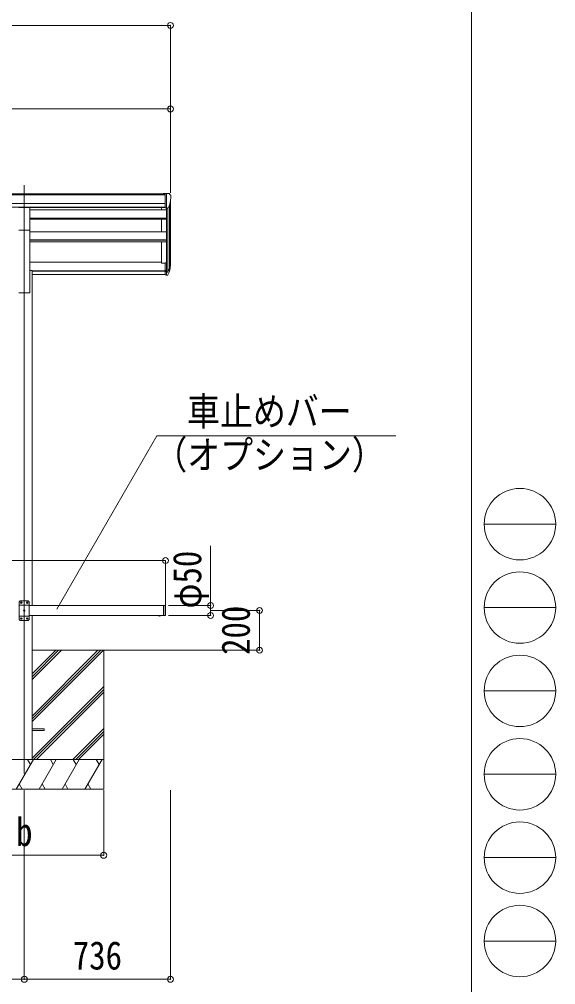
# Model space of a CAD drawing. Units: millimetres at full size, sheet at 1:30. Extents: x -8385 to 8479, y -5853 to 5787.
# Drawn here: x 5779 to 8479, y -3403 to 1461 of the extents above; entities that cross this region are included whole.
import ezdxf
from ezdxf.enums import TextEntityAlignment as Align

# ---------------------------------------------------------------- set-up
doc = ezdxf.new("R2010")
doc.units = ezdxf.units.MM
doc.header["$LTSCALE"] = 30
doc.header["$PDMODE"] = 32
doc.header["$PDSIZE"] = 30
for name, color, linetype, lineweight in [('0-0_0', 7, 'Continuous', 9), ('0-1_本体', 4, 'Continuous', 9), ('0-2_部品', 7, 'Continuous', 9), ('0-4_TABLE1', 3, 'Continuous', 9), ('0-5_DIM1', 3, 'Continuous', 9), ('0-8_PARTS2', 2, 'Continuous', 9), ('0-A_寸法', 6, 'Continuous', 9), ('F-0_240', 7, 'Continuous', 9)]:
    doc.layers.add(name, color=color, linetype=linetype, lineweight=lineweight)
doc.styles.add('ＭＳ ゴシック', font='')
doc.styles.get('ＭＳ ゴシック').set_extended_font_data('MS Gothic')

msp = doc.modelspace()

# ---------------------------------------------------------------- linework, layer by layer
at = {"layer": '0-0_0'}
for p, q in [((5842.91, -2077.4), (6202.77, -1717.53)), ((5842.91, -2049.11), (6174.49, -1717.53)), ((5842.91, -2063.25), (6188.63, -1717.53)), ((5842.91, -1865.27), (5990.64, -1717.53)), ((5842.91, -1851.12), (5976.5, -1717.53)), ((5842.91, -1836.98), (5962.36, -1717.53)), ((5842.91, -1717.53), (6741.41, -1717.53)), ((6203.51, -1717.53), (6203.51, -2417.53)), ((5842.91, -2261.24), (6203.51, -1900.64)), ((5850.76, -2267.53), (6203.51, -1914.78)), ((5864.9, -2267.53), (6203.51, -1928.93)), ((6048.75, -2267.53), (6203.51, -2112.77)), ((6062.89, -2267.53), (6203.51, -2126.92)), ((6077.04, -2267.53), (6203.51, -2141.06)), ((6203.51, -2267.53), (5403.51, -2267.53)), ((5762.63, -2417.53), (5849.23, -2267.53)), ((5834.23, -2293.51), (5819.23, -2267.53)), ((5878.1, -2417.53), (5964.7, -2267.53)), ((5949.7, -2293.51), (5934.7, -2267.53)), ((5993.57, -2417.53), (6080.17, -2267.53)), ((6050.17, -2267.53), (6065.17, -2293.51)), ((6109.04, -2417.53), (6195.64, -2267.53)), ((6165.64, -2267.53), (6180.64, -2293.51)), ((5403.51, -2417.53), (6203.51, -2417.53)), ((5777.62, -2391.55), (5792.62, -2417.53)), ((5893.09, -2391.55), (5908.09, -2417.53)), ((6008.56, -2391.55), (6023.56, -2417.53)), ((6124.03, -2391.55), (6139.03, -2417.53))]:
    msp.add_line(p, q, dxfattribs=at)
at = {"layer": '0-1_本体'}
for p, q in [((3661.91, 581.11), (6512.91, 581.11)), ((3661.91, 575.77), (6512.91, 575.77)), ((6539.41, 231.6), (6539.41, 544.36)), ((3661.91, 532.24), (6512.91, 532.24)), ((3661.91, 514.57), (6512.91, 514.57)), ((5830.91, 512.19), (6512.91, 512.19)), ((5830.91, 500.94), (6519.41, 500.94)), ((6494.41, 500.94), (6494.41, 512.19)), ((6519.41, 509.73), (6519.41, 233.77)), ((6525.41, 510.21), (6525.41, 189.33)), ((6535.12, 525.56), (6535.12, 207.33)), ((5830.91, 459.01), (6519.41, 459.01)), ((5830.91, 457.51), (6519.41, 457.51)), ((5830.91, 453.31), (6519.41, 453.31)), ((6494.41, 389.58), (6494.41, 453.31)), ((5830.91, 82.36), (5830.91, 399.15)), ((5830.92, 389.58), (6519.41, 389.58)), ((5830.91, 350.14), (6519.41, 350.14)), ((5830.91, 348.66), (6519.41, 348.66)), ((5830.91, 339.41), (6519.41, 339.41)), ((6494.41, 232.94), (6494.41, 339.41)), ((5830.91, 237.74), (6494.41, 237.74)), ((5830.91, 194.93), (5842.91, 194.93)), ((5842.91, 194.93), (5842.91, -1492.53)), ((6512.91, 232.94), (6494.41, 232.94)), ((5842.91, 193.65), (6512.91, 193.65)), ((5842.91, 192.25), (6512.91, 192.25)), ((5842.91, 174.88), (6512.91, 174.88)), ((5775.91, 82.36), (5830.91, 82.36)), ((5842.91, -1542.53), (5842.91, -2267.53))]:
    msp.add_line(p, q, dxfattribs=at)
at = {"layer": '0-2_部品'}
for p, q in [((6512.91, 582.72), (6502.91, 582.63)), ((6502.91, 581.11), (6502.91, 582.63)), ((6512.91, 510.73), (6512.91, 582.72)), ((6531.41, 582.72), (6512.91, 582.72)), ((6519.41, 509.73), (6519.41, 582.72)), ((6531.41, 582.72), (6533.74, 582.58)), ((6534.5, 582.15), (6538.56, 576.34)), ((6541.41, 573.35), (6541.41, 572.72)), ((5775.91, 512.88), (5830.91, 512.88)), ((5830.91, 398.72), (5830.91, 512.88)), ((6512.91, 510.73), (6519.41, 510.73)), ((6519.41, 509.73), (6524.62, 510.05)), ((6527.03, 511.55), (6536.31, 527.61)), ((5775.91, 398.72), (5830.91, 398.72)), ((6512.91, 233.77), (6512.91, 172.7)), ((6512.91, 233.77), (6519.41, 233.77)), ((6512.91, 195.45), (6519.41, 195.45)), ((6519.41, 233.77), (6519.41, 171.88)), ((6525.84, 189.8), (6535.6, 208.22)), ((6537.02, 207.73), (6526.85, 188.55)), ((6512.91, 190.05), (6519.41, 190.05)), ((6512.91, 172.7), (6519.41, 172.7)), ((6519.41, 189.05), (6524.54, 189.05)), ((6519.41, 187.05), (6524.25, 187.05)), ((6519.41, 171.88), (6524.25, 171.88)), ((6534.43, 190.87), (6526.85, 173.38))]:
    msp.add_line(p, q, dxfattribs=at)
at = {"layer": '0-2_部品', "color": 4}
for p, q in [((5842.91, -2113.03), (5903.51, -2113.03)), ((5842.91, -2122.03), (5903.51, -2122.03)), ((5903.51, -2113.03), (5903.51, -2122.03))]:
    msp.add_line(p, q, dxfattribs=at)
at = {"layer": '0-2_部品'}
for centre, radius, start, end in [((6533.68, 581.58), 1, 35, 86.5), ((6339.41, 572.72), 202, 347.09739, 0), ((6538.41, 573.35), 3, 0, 87), ((6524.43, 513.05), 3, 273.5, 330), ((6406.19, 226.95), 133.22, 344.28698, 356.72013), ((6451.46, 234.17), 88.05, 342.78929, 2.77608), ((6450.75, 229.89), 89.07, 345.58812, 5.50424), ((6524.25, 190.05), 3, 270, 330), ((6524.25, 174.88), 3, 270, 330), ((6524.54, 190.55), 1.5, 270, 330)]:
    msp.add_arc(centre, radius, start, end, dxfattribs=at)
at = {"layer": '0-4_TABLE1'}
for p, q in [((5828.51, -1492.53), (6504.51, -1492.53)), ((5828.51, -1542.53), (6504.51, -1542.53))]:
    msp.add_line(p, q, dxfattribs=at)
at = {"layer": '0-5_DIM1'}
for p, q in [((5783.61, -1468.06), (5778.61, -1473.06)), ((5778.61, -1473.06), (5778.61, -1563.06)), ((5828.61, -1490.76), (5778.61, -1490.76)), ((5823.61, -1468.06), (5783.61, -1468.06)), ((5787.35, -1477.64), (5786.51, -1477.64)), ((5789.87, -1478.48), (5790.71, -1478.48)), ((5817.35, -1477.64), (5816.51, -1477.64)), ((5819.87, -1478.48), (5820.71, -1478.48)), ((5823.61, -1468.06), (5828.61, -1473.06)), ((5828.61, -1563.06), (5828.61, -1473.06)), ((6504.51, -1492.53), (6504.51, -1542.53)), ((6504.51, -1492.53), (6512.51, -1492.53)), ((6512.51, -1492.53), (6512.51, -1542.53)), ((6514.51, -1494.53), (6512.51, -1492.53)), ((6514.51, -1494.53), (6514.51, -1540.53)), ((5828.61, -1545.36), (5778.61, -1545.36)), ((5802.35, -1517.64), (5801.51, -1517.64)), ((5804.87, -1518.48), (5805.71, -1518.48)), ((6478.61, -1542.53), (6490.41, -1542.53)), ((6478.61, -1542.53), (6478.61, -1543.04)), ((6478.61, -1543.04), (6490.41, -1543.04)), ((6482.01, -1542.53), (6487.01, -1542.53)), ((6490.41, -1542.53), (6490.41, -1543.04)), ((6504.51, -1542.53), (6512.51, -1542.53)), ((6514.51, -1540.53), (6512.51, -1542.53)), ((5783.61, -1568.06), (5778.61, -1563.06)), ((5783.61, -1568.06), (5823.61, -1568.06)), ((5787.35, -1557.64), (5786.51, -1557.64)), ((5789.87, -1558.48), (5790.71, -1558.48)), ((5817.35, -1557.64), (5816.51, -1557.64)), ((5819.87, -1558.48), (5820.71, -1558.48)), ((5823.61, -1568.06), (5828.61, -1563.06))]:
    msp.add_line(p, q, dxfattribs=at)
for points in [[(5786.51, -1477.64), (5786.51, -1478.48), (5787.35, -1478.48)], [(5789.03, -1476.8), (5789.03, -1475.96), (5788.19, -1475.96), (5788.19, -1476.8)], [(5788.19, -1479.32), (5788.19, -1480.16), (5789.03, -1480.16), (5789.03, -1479.32)], [(5790.71, -1478.48), (5790.71, -1477.64), (5789.87, -1477.64)], [(5816.51, -1477.64), (5816.51, -1478.48), (5817.35, -1478.48)], [(5819.03, -1476.8), (5819.03, -1475.96), (5818.19, -1475.96), (5818.19, -1476.8)], [(5818.19, -1479.32), (5818.19, -1480.16), (5819.03, -1480.16), (5819.03, -1479.32)], [(5820.71, -1478.48), (5820.71, -1477.64), (5819.87, -1477.64)], [(5789.03, -1556.8), (5789.03, -1555.96), (5788.19, -1555.96), (5788.19, -1556.8)], [(5801.51, -1517.64), (5801.51, -1518.48), (5802.35, -1518.48)], [(5804.03, -1516.8), (5804.03, -1515.96), (5803.19, -1515.96), (5803.19, -1516.8)], [(5803.19, -1519.32), (5803.19, -1520.16), (5804.03, -1520.16), (5804.03, -1519.32)], [(5805.71, -1518.48), (5805.71, -1517.64), (5804.87, -1517.64)], [(5819.03, -1556.8), (5819.03, -1555.96), (5818.19, -1555.96), (5818.19, -1556.8)], [(6482.06, -1545.25), (6483.36, -1542.58), (6484.51, -1541.97)], [(6486.96, -1545.25), (6485.66, -1542.58), (6484.51, -1541.97)], [(5786.51, -1557.64), (5786.51, -1558.48), (5787.35, -1558.48)], [(5788.19, -1559.32), (5788.19, -1560.16), (5789.03, -1560.16), (5789.03, -1559.32)], [(5790.71, -1558.48), (5790.71, -1557.64), (5789.87, -1557.64)], [(5816.51, -1557.64), (5816.51, -1558.48), (5817.35, -1558.48)], [(5818.19, -1559.32), (5818.19, -1560.16), (5819.03, -1560.16), (5819.03, -1559.32)], [(5820.71, -1558.48), (5820.71, -1557.64), (5819.87, -1557.64)]]:
    msp.add_lwpolyline(points, dxfattribs=at)
for centre in [(5788.61, -1478.06), (5818.61, -1478.06), (5788.61, -1558.06), (5803.61, -1518.06), (5818.61, -1558.06)]:
    msp.add_circle(centre, 3.5, dxfattribs=at)
for centre, radius, start, end in [((5787.35, -1476.8), 0.84, 270, 0), ((5787.35, -1479.32), 0.84, 0, 90), ((5789.87, -1476.8), 0.84, 180, 270), ((5789.87, -1479.32), 0.84, 90, 180), ((5817.35, -1476.8), 0.84, 270, 0), ((5817.35, -1479.32), 0.84, 0, 90), ((5819.87, -1476.8), 0.84, 180, 270), ((5819.87, -1479.32), 0.84, 90, 180), ((5802.35, -1516.8), 0.84, 270, 0), ((5802.35, -1519.32), 0.84, 0, 90), ((5804.87, -1516.8), 0.84, 180, 270), ((5804.87, -1519.32), 0.84, 90, 180), ((6484.51, -1537.61), 8.02, 222.61678, 317.38322), ((5787.35, -1556.8), 0.84, 270, 0), ((5787.35, -1559.32), 0.84, 0, 90), ((5789.87, -1556.8), 0.84, 180, 270), ((5789.87, -1559.32), 0.84, 90, 180), ((5817.35, -1556.8), 0.84, 270, 0), ((5817.35, -1559.32), 0.84, 0, 90), ((5819.87, -1556.8), 0.84, 180, 270), ((5819.87, -1559.32), 0.84, 90, 180)]:
    msp.add_arc(centre, radius, start, end, dxfattribs=at)
at = {"layer": '0-8_PARTS2'}
msp.add_line((5803.41, 624.63), (5803.41, -2338.82), dxfattribs=at)
at = {"layer": '0-A_寸法'}
for p, q in [((-1376.59, 1429.96), (6539.41, 1429.96)), ((6539.41, 1429.96), (6539.41, 1008.92)), ((3655.41, 1008.92), (6539.41, 1008.92)), ((6539.41, 1008.92), (6539.41, 586.3)), ((5967.12, -1511.48), (6471.53, -637.82)), ((6471.53, -637.82), (7673.32, -637.82)), ((6741.41, -1492.53), (6741.41, -1192.53)), ((3660.41, -1266.06), (6514.41, -1266.06)), ((6514.41, -1266.06), (6514.41, -1489.85)), ((6741.41, -1492.53), (6528.72, -1492.53)), ((6741.41, -1542.53), (6741.41, -1492.53)), ((6741.41, -1542.53), (6528.72, -1542.53)), ((6987.87, -1517.53), (6741.41, -1517.53)), ((6987.87, -1717.53), (6987.87, -1517.53)), ((6987.87, -1717.53), (6741.41, -1717.53)), ((5803.41, -3375.39), (5803.41, -2423.39)), ((6203.51, -2750.85), (6203.51, -2423.39)), ((6539.41, -3375.39), (6539.41, -2423.39)), ((6203.51, -2750.85), (5403.51, -2750.85)), ((5803.41, -3375.39), (4371.41, -3375.39)), ((6539.41, -3375.39), (5803.41, -3375.39))]:
    msp.add_line(p, q, dxfattribs=at)
for p in [(6539.41, 1429.96), (6539.41, 1008.92), (6514.41, -1266.06), (6741.41, -1492.53), (6987.87, -1517.53), (6741.41, -1542.53), (6987.87, -1717.53), (6203.51, -2750.85), (5803.41, -3375.39), (6539.41, -3375.39)]:
    msp.add_point(p, dxfattribs=at)
at = {"layer": 'F-0_240', "color": 5}
msp.add_line((8054.55, 5787.34), (8054.55, -5852.66), dxfattribs=at)
at = {"layer": 'F-0_240', "color": 4}
for p, q in [((8118.66, -1082.66), (8478.66, -1082.66)), ((8118.66, -1502.66), (8478.66, -1502.66)), ((8118.66, -1922.66), (8478.66, -1922.66)), ((8118.66, -2342.66), (8478.66, -2342.66)), ((8118.66, -2762.66), (8478.66, -2762.66)), ((8118.66, -3182.66), (8478.66, -3182.66))]:
    msp.add_line(p, q, dxfattribs=at)
for centre in [(8298.66, -1082.66), (8298.66, -1502.66), (8298.66, -1922.66), (8298.66, -2342.66), (8298.66, -2762.66), (8298.66, -3182.66)]:
    msp.add_circle(centre, 180, dxfattribs=at)

# ---------------------------------------------------------------- texts
at = {"layer": '0-A_寸法', "color": 7, "style": 'ＭＳ ゴシック', "width": 0.85}
for s, p in [('車止めバー', (6622.99, -629.03)), ('（オプション）', (6457.99, -847.39)), ('b', (5762.16, -2746.85)), ('736', (6047.66, -3369.39))]:
    msp.add_text(s, height=143, dxfattribs=at).set_placement(p, align=Align.BOTTOM_LEFT)
for s, p in [('φ50', (6737.41, -1507.53)), ('200', (6981.87, -1741.28))]:
    msp.add_text(s, height=143, rotation=90, dxfattribs=at).set_placement(p, align=Align.BOTTOM_LEFT)

doc.saveas('drawing.dxf')
